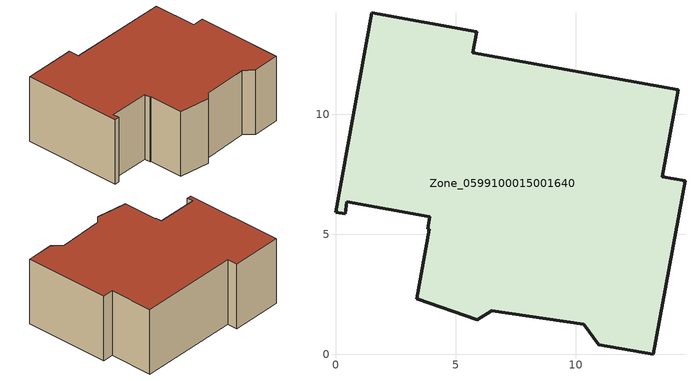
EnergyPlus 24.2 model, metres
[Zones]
Zone_0599100015001640
 floor ground (C_G): 0.47,6.36 0.41,5.84 0,5.92 1.5,14.23 5.87,13.44 5.71,12.56 14.26,11.01 13.61,7.4 14.55,7.23 13.23,0 10.96,0.41 10.32,1.25 6.5,1.81 5.9,1.44 3.38,2.31 3.9,5.21 3.84,5.22 3.92,5.74 z0.94
 wall outside (C_F): 13.61,7.4 14.26,11.01 5.71,12.56 5.87,13.44 1.5,14.23 0,5.92 0.41,5.84 0.47,6.36 3.92,5.74 3.84,5.22 3.9,5.21 3.38,2.31 5.9,1.44 6.5,1.81 10.32,1.25 10.96,0.41 13.23,0 14.55,7.23 13.61,7.4 z0.94:6.72
 roof outside (C_R): 0.41,5.84 0.47,6.36 3.92,5.74 3.84,5.22 3.9,5.21 3.38,2.31 5.9,1.44 6.5,1.81 10.32,1.25 10.96,0.41 13.23,0 14.55,7.23 13.61,7.4 14.26,11.01 5.71,12.56 5.87,13.44 1.5,14.23 0,5.92 z6.72
[BUILDING]
Pand.0599100015001640: North Axis=0; Terrain=City; Loads Convergence Tolerance Value=0.04; Temperature Convergence Tolerance Value=0.4; Solar Distribution=FullExterior; Maximum Number of Warmup Days=25; Minimum Number of Warmup Days=1
[Site:Location]
Rotterdam.The.Hague.AP_ZH_NLD Design_Conditions: Latitude=51.96; Longitude=4.45; Time Zone=1; Elevation=-4.5
[SITE:GROUNDTEMPERATURE:BUILDINGSURFACE]
18, 18, 18, 18, 18, 18, 18, 18, 18, 18, 18, 18
[MATERIAL] Thermal Absorptance=0.9; Solar Absorptance=0.7; Visible Absorptance=0.7
Name | Roughness | Thickness | Conductivity | Density | Specific Heat
G.D.1975-1991 | MediumSmooth | 0.15 | 0.288461 | 540 | 1210
F.D.1975-1991 | Rough | 0.3 | 0.230769 | 1920 | 840
R.D.1975-1991 | MediumRough | 0.2 | 0.153846 | 1500 | 1000
[CONSTRUCTION]
C_G: G.D.1975-1991
C_F: F.D.1975-1991
C_R: R.D.1975-1991
[ZONE]
Zone_0599100015001640: Type=1; Multiplier=1; Ceiling Height=Autocalculate; Volume=Autocalculate; Floor Area=autocalculate; Part of Total Floor Area=Yes
[ZONEINFILTRATION:DESIGNFLOWRATE]
Infil_Zone_0599100015001640: Zone or ZoneList or Space or SpaceList=Zone_0599100015001640; Schedule=AlwaysOn; Design Flow Rate Calculation Method=Flow/Area; Flow Rate per Floor Area=0.0042; Constant Term Coefficient=1; Temperature Term Coefficient=0; Velocity Term Coefficient=0; Velocity Squared Term Coefficient=0
[HVACTEMPLATE:ZONE:IDEALLOADSAIRSYSTEM]
Zone_0599100015001640: Maximum Heating Supply Air Temperature=50; Minimum Cooling Supply Air Temperature=13; Maximum Heating Supply Air Humidity Ratio=0.0156; Minimum Cooling Supply Air Humidity Ratio=0.0077; Heating Limit=NoLimit; Cooling Limit=NoLimit; Dehumidification Control Type=ConstantSensibleHeatRatio; Cooling Sensible Heat Ratio=0.7; Dehumidification Setpoint=60; Humidification Control Type=None; Humidification Setpoint=30; Outdoor Air Method=None; Outdoor Air Flow Rate per Person=0.00944; Outdoor Air Flow Rate per Zone Floor Area=0; Outdoor Air Flow Rate per Zone=0; Demand Controlled Ventilation Type=None; Outdoor Air Economizer Type=NoEconomizer; Heat Recovery Type=None; Sensible Heat Recovery Effectiveness=0.7; Latent Heat Recovery Effectiveness=0.65
[ZONECONTROL:THERMOSTAT]
ThermostatControl_Zone_0599100015001640: Zone or ZoneList=Zone_0599100015001640; Control Type Schedule=DualSetpointControlType; Control 1=Thermostat_Zone_0599100015001640; Temperature Difference Between Cutout And Setpoint=0
[THERMOSTATSETPOINT:DUALSETPOINT]
Thermostat_Zone_0599100015001640: Heating Setpoint Temperature Schedule=HeatingSetpoint_Zone_0599100015001640; Cooling Setpoint Temperature Schedule=CoolingSetpoint_Zone_0599100015001640
[SCHEDULE:COMPACT]
HeatingSetpoint_Zone_0599100015001640: Through: 12/31, For: AllDays, Until: 24:00, 21
CoolingSetpoint_Zone_0599100015001640: Through: 12/31, For: AllDays, Until: 24:00, 24
DualSetpointControlType: Through: 12/31, For: AllDays, Until: 24:00, 4
AlwaysOn: Through: 12/31, For: AllDays, Until: 24:00, 1
